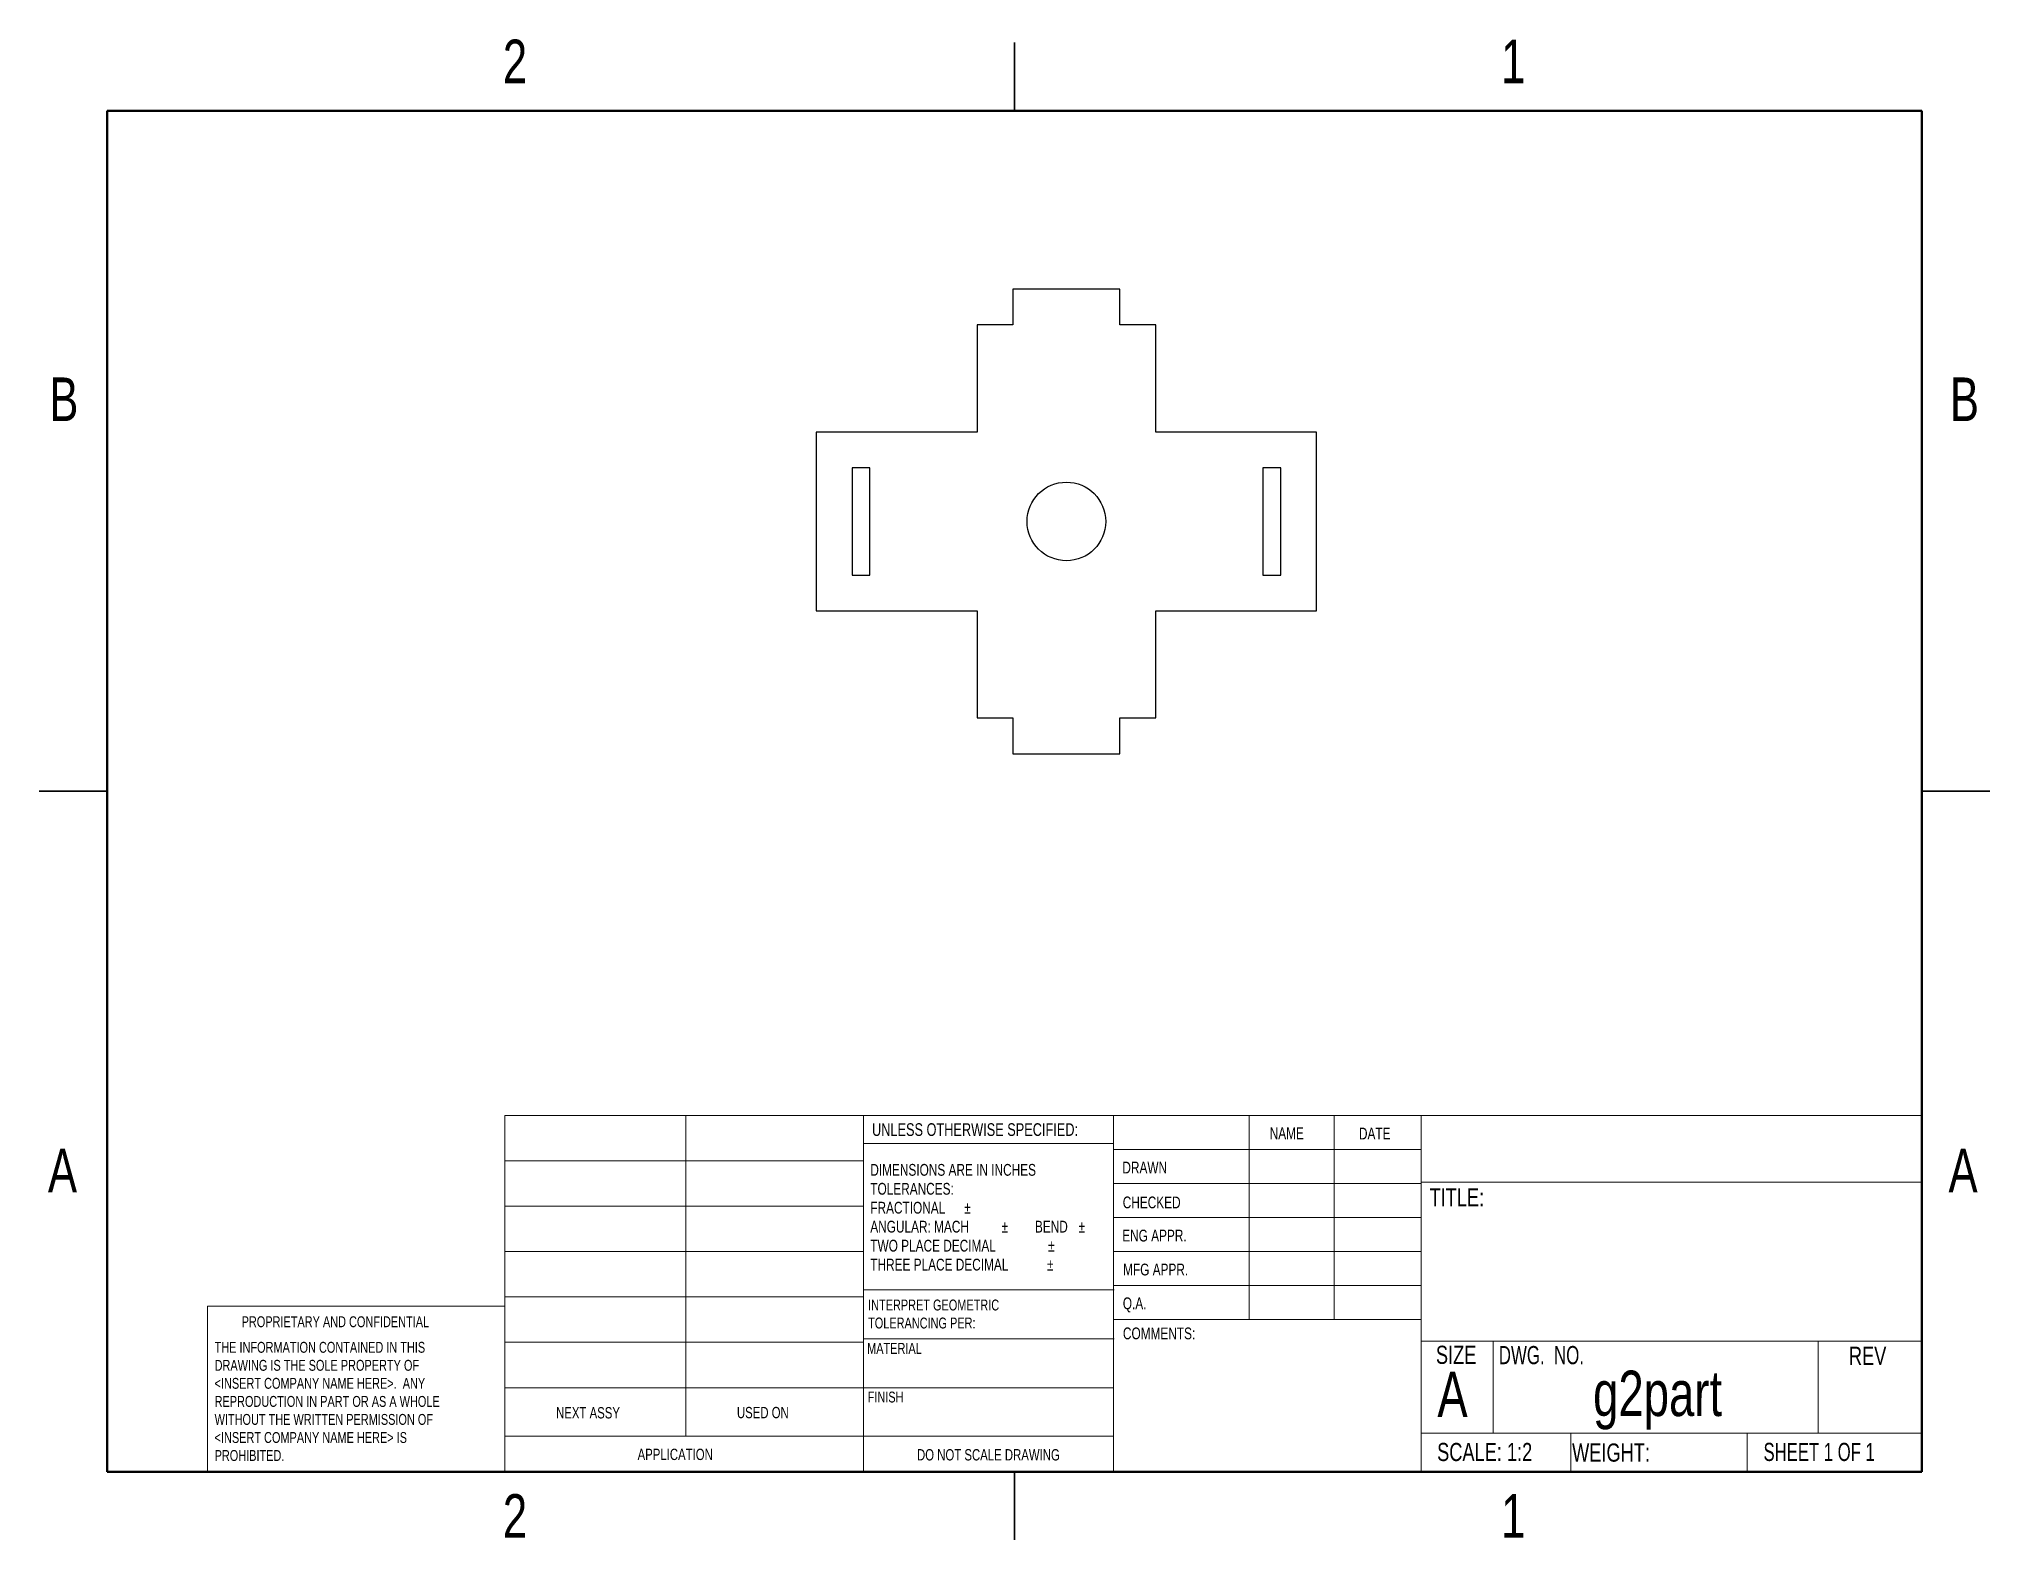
# Model space of a CAD drawing. Header units: millimetres. Extents: x 0.3 to 27.6, y 0.3 to 21.3.
import ezdxf

# ---------------------------------------------------------------- set-up
doc = ezdxf.new("R2010")
doc.units = ezdxf.units.MM
doc.styles.add('SLDTEXTSTYLE0', font='TXT', dxfattribs={"width": 0.75})
doc.styles.add('SLDTEXTSTYLE1', font='TXT', dxfattribs={"width": 0.6875})
doc.styles.add('SLDTEXTSTYLE2', font='TXT', dxfattribs={"width": 0.694444})

# ---------------------------------------------------------------- blocks, each defined once
blk = doc.blocks.new('SW_NOTE_0')
at = {"color": 0, "linetype": 'Continuous', "lineweight": 0, "char_height": 0.1524, "attachment_point": 1, "style": 'SLDTEXTSTYLE0'}
for s, insert in [('INTERPRET GEOMETRIC', (0, 0.196)), ('TOLERANCING PER:', (0, -0.056))]:
    blk.add_mtext(s, dxfattribs=dict(at, insert=insert))
blk = doc.blocks.new('SW_NOTE_1')
at = {"color": 0, "linetype": 'Continuous', "lineweight": 0, "char_height": 0.1651, "attachment_point": 1, "style": 'SLDTEXTSTYLE0'}
for s, insert in [('DIMENSIONS ARE IN INCHES', (0, 0.213)), ('TOLERANCES:', (0, -0.052)), ('FRACTIONAL', (0, -0.317)), ('%%p', (1.315, -0.317)), ('ANGULAR: MACH', (0, -0.582)), ('%%p', (1.837, -0.582)), ('BEND', (2.304, -0.582)), ('%%p', (2.916, -0.582)), ('TWO PLACE DECIMAL', (0, -0.848)), ('%%p', (2.488, -0.848)), ('THREE PLACE DECIMAL', (0, -1.113)), ('%%p', (2.473, -1.113))]:
    blk.add_mtext(s, dxfattribs=dict(at, insert=insert))
blk = doc.blocks.new('SW_NOTE_2')
at = {"color": 0, "linetype": 'Continuous', "lineweight": 0, "char_height": 0.1524, "attachment_point": 1, "style": 'SLDTEXTSTYLE0'}
for s, insert in [('THE INFORMATION CONTAINED IN THIS', (0, 0.196)), ('DRAWING IS THE SOLE PROPERTY OF', (0, -0.056)), ('<INSERT COMPANY NAME HERE>.  ANY', (0, -0.308)), ('WITHOUT THE WRITTEN PERMISSION OF', (0, -0.813)), ('REPRODUCTION IN PART OR AS A WHOLE', (0, -0.561)), ('<INSERT COMPANY NAME HERE> IS', (0, -1.066)), ('PROHIBITED.', (0, -1.318))]:
    blk.add_mtext(s, dxfattribs=dict(at, insert=insert))

msp = doc.modelspace()

# ---------------------------------------------------------------- linework, layer by layer
at = {"color": 7, "linetype": 'Continuous', "lineweight": 25}
for p, q in [((13.97, 21.273), (13.97, 20.32)), ((13.97, 20.32), (13.97, 21.273)), ((13.946, 17.822), (13.946, 17.322)), ((15.446, 17.822), (13.946, 17.822)), ((15.446, 17.322), (15.446, 17.822)), ((13.446, 17.322), (13.446, 15.822)), ((13.946, 17.322), (13.446, 17.322)), ((15.946, 17.322), (15.446, 17.322)), ((15.946, 15.822), (15.946, 17.322)), ((13.446, 15.822), (11.196, 15.822)), ((11.196, 15.822), (11.196, 13.322)), ((18.196, 15.822), (15.946, 15.822)), ((18.196, 13.322), (18.196, 15.822)), ((11.946, 15.322), (11.696, 15.322)), ((11.696, 15.322), (11.696, 13.822)), ((11.946, 13.822), (11.946, 15.322)), ((17.446, 15.322), (17.446, 13.822)), ((17.696, 15.322), (17.446, 15.322)), ((17.696, 13.822), (17.696, 15.322)), ((11.696, 13.822), (11.946, 13.822)), ((17.446, 13.822), (17.696, 13.822)), ((11.196, 13.322), (13.446, 13.322)), ((13.446, 13.322), (13.446, 11.822)), ((15.946, 13.322), (18.196, 13.322)), ((15.946, 11.822), (15.946, 13.322)), ((13.446, 11.822), (13.946, 11.822)), ((13.946, 11.822), (13.946, 11.322)), ((15.446, 11.822), (15.946, 11.822)), ((15.446, 11.322), (15.446, 11.822)), ((13.946, 11.322), (15.446, 11.322)), ((0.318, 10.795), (1.27, 10.795)), ((1.27, 10.795), (0.318, 10.795)), ((27.622, 10.795), (26.67, 10.795)), ((26.67, 10.795), (27.622, 10.795)), ((13.97, 0.318), (13.97, 1.27)), ((13.97, 1.27), (13.97, 0.318))]:
    msp.add_line(p, q, dxfattribs=at)
at = {"color": 7, "linetype": 'Continuous', "lineweight": 50}
for p, q in [((1.27, 1.27), (1.27, 20.32)), ((1.27, 20.32), (26.67, 20.32)), ((26.67, 20.32), (26.67, 1.27)), ((26.67, 1.27), (1.27, 1.27))]:
    msp.add_line(p, q, dxfattribs=at)
at = {"color": 7, "linetype": 'Continuous', "lineweight": 18}
for p, q in [((6.835, 6.259), (26.67, 6.259)), ((6.835, 1.27), (6.835, 6.259)), ((9.37, 6.259), (9.37, 1.769)), ((11.857, 1.27), (11.857, 6.259)), ((15.355, 6.259), (15.355, 1.27)), ((17.256, 6.259), (17.256, 3.402)), ((18.446, 6.259), (18.446, 3.402)), ((19.663, 6.259), (19.663, 1.27)), ((15.355, 5.867), (11.857, 5.867)), ((15.355, 5.783), (19.663, 5.783)), ((6.835, 5.624), (11.857, 5.624)), ((15.355, 5.307), (19.663, 5.307)), ((19.663, 5.327), (26.67, 5.327)), ((6.835, 4.989), (11.857, 4.989)), ((15.355, 4.831), (19.663, 4.831)), ((6.835, 4.354), (11.857, 4.354)), ((19.663, 4.354), (15.355, 4.354)), ((19.663, 3.878), (15.355, 3.878)), ((2.677, 1.27), (2.677, 3.592)), ((6.835, 3.592), (2.677, 3.592)), ((6.835, 3.719), (11.857, 3.719)), ((11.857, 3.819), (15.366, 3.819)), ((19.663, 3.402), (15.366, 3.402)), ((6.835, 3.084), (11.857, 3.084)), ((11.857, 3.134), (15.366, 3.134)), ((19.663, 3.098), (26.67, 3.098)), ((20.668, 3.098), (20.668, 1.811)), ((25.217, 3.098), (25.217, 1.811)), ((6.835, 2.449), (11.857, 2.449)), ((11.857, 2.448), (15.355, 2.448)), ((6.835, 1.769), (15.355, 1.769)), ((19.663, 1.811), (26.67, 1.811)), ((21.754, 1.811), (21.754, 1.27)), ((24.222, 1.811), (24.222, 1.27))]:
    msp.add_line(p, q, dxfattribs=at)
at = {"color": 7, "linetype": 'Continuous', "lineweight": 25}
msp.add_circle((14.696, 14.572), 0.55, dxfattribs=at)

# ---------------------------------------------------------------- block references
at = {"color": 7, "linetype": 'Continuous', "lineweight": 0}
for name, p in [('SW_NOTE_1', (11.952, 5.367)), ('SW_NOTE_0', (11.921, 3.486)), ('SW_NOTE_2', (2.775, 2.894))]:
    msp.add_blockref(name, p, dxfattribs=at)

# ---------------------------------------------------------------- texts
for s, insert, char_height, attachment_point, style in [('2', (6.979, 21.315), 0.61, 2, 'SLDTEXTSTYLE0'), ('1', (20.949, 21.315), 0.61, 2, 'SLDTEXTSTYLE0'), ('B', (0.665, 16.587), 0.61, 2, 'SLDTEXTSTYLE0'), ('B', (27.265, 16.587), 0.61, 2, 'SLDTEXTSTYLE0'), ('UNLESS OTHERWISE SPECIFIED:', (11.976, 6.15), 0.1778, 1, 'SLDTEXTSTYLE0'), ('NAME', (17.542, 6.092), 0.1651, 1, 'SLDTEXTSTYLE0'), ('DATE', (18.791, 6.088), 0.1651, 1, 'SLDTEXTSTYLE0'), ('A', (0.646, 5.792), 0.61, 2, 'SLDTEXTSTYLE0'), ('A', (27.246, 5.792), 0.61, 2, 'SLDTEXTSTYLE0'), ('DRAWN', (15.48, 5.612), 0.1651, 1, 'SLDTEXTSTYLE0'), ('TITLE:', (19.779, 5.239), 0.254, 1, 'SLDTEXTSTYLE0'), ('CHECKED', (15.485, 5.124), 0.1651, 1, 'SLDTEXTSTYLE0'), ('ENG APPR.', (15.478, 4.66), 0.1651, 1, 'SLDTEXTSTYLE0'), ('MFG APPR.', (15.49, 4.185), 0.1651, 1, 'SLDTEXTSTYLE0'), ('Q.A.', (15.486, 3.712), 0.1651, 1, 'SLDTEXTSTYLE0'), ('PROPRIETARY AND CONFIDENTIAL', (3.153, 3.448), 0.1524, 1, 'SLDTEXTSTYLE0'), ('COMMENTS:', (15.488, 3.291), 0.1651, 1, 'SLDTEXTSTYLE0'), ('MATERIAL', (11.908, 3.075), 0.1524, 1, 'SLDTEXTSTYLE0'), ('SIZE', (19.868, 3.036), 0.254, 1, 'SLDTEXTSTYLE0'), ('DWG.  NO.', (20.748, 3.032), 0.254, 1, 'SLDTEXTSTYLE2'), ('REV', (25.648, 3.022), 0.254, 1, 'SLDTEXTSTYLE0'), ('A', (19.888, 2.672), 0.635, 1, 'SLDTEXTSTYLE0'), ('g2part', (22.971, 2.687), 0.635, 2, 'SLDTEXTSTYLE0'), ('FINISH', (11.915, 2.394), 0.1524, 1, 'SLDTEXTSTYLE0'), ('NEXT ASSY', (7.554, 2.177), 0.1588, 1, 'SLDTEXTSTYLE0'), ('USED ON', (10.085, 2.18), 0.1588, 1, 'SLDTEXTSTYLE0'), ('SCALE: 1:2', (19.885, 1.676), 0.254, 1, 'SLDTEXTSTYLE0'), ('WEIGHT:', (21.774, 1.668), 0.254, 1, 'SLDTEXTSTYLE0'), ('SHEET 1 OF 1', (24.453, 1.677), 0.254, 1, 'SLDTEXTSTYLE1'), ('APPLICATION', (8.695, 1.595), 0.15875, 1, 'SLDTEXTSTYLE0'), ('DO NOT SCALE DRAWING', (13.605, 1.589), 0.15875, 2, 'SLDTEXTSTYLE0'), ('2', (6.979, 0.959), 0.61, 2, 'SLDTEXTSTYLE0'), ('1', (20.949, 0.959), 0.61, 2, 'SLDTEXTSTYLE0')]:
    msp.add_mtext(s, dxfattribs=dict(at, insert=insert, char_height=char_height, attachment_point=attachment_point, style=style))

doc.saveas('drawing.dxf')
